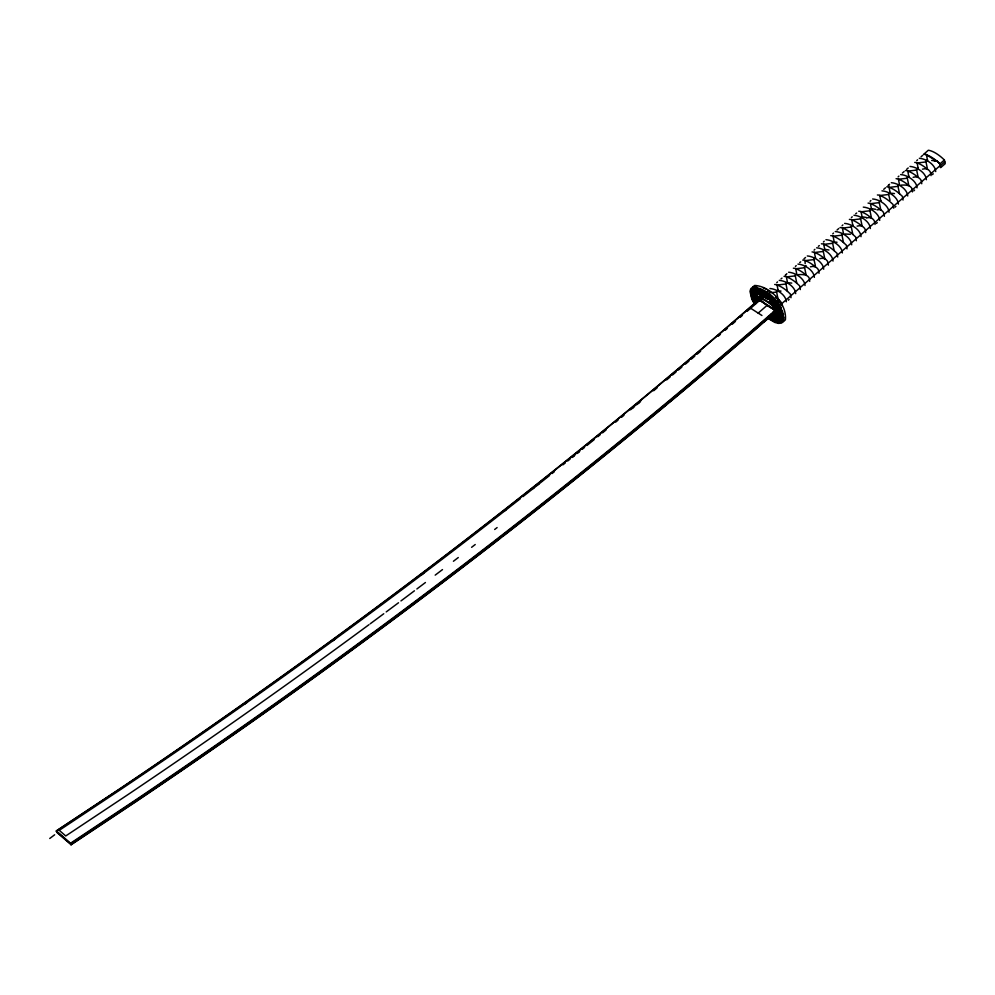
<?xml version="1.0" encoding="UTF-8"?>
<svg xmlns="http://www.w3.org/2000/svg" width="995" height="995" viewBox="0 0 995 995"><rect width="100%" height="100%" fill="white"/><g stroke="black" fill="none" stroke-linecap="round" stroke-linejoin="round"><path stroke-width="1.49" d="M760.951 294.843C755.79 293.115 759.347 291.759 763.302 294.221L763.19 294.881M755.79 292.891C757.382 295.627 762.095 294.172 755.653 291.672L755.678 293.724M774.272 312.666L777.393 313.462L776.249 308.574L772.543 305.216A30.037 12.363 48.9 0 0 759.956 297.58L756.834 296.796L757.406 299.234C755.193 300.241 751.536 295.826 752.742 293.413L751.449 290.826L752.319 288.936M774.719 304.955L773.811 304.657L777.344 305.726L778.301 303.413M768.314 296.522L763.488 294.047L762.929 294.918L760.752 295.005L758.526 293.848M770.13 296.958L771.386 296.062M764.073 296.672L766.262 295.44L765.677 295.963C764.011 297.679 760.367 293.065 762.842 297.891L763.426 297.368L762.556 294.906L761.971 295.416M782.592 320.726C784.483 305.54 768.215 288.873 753.476 288.077M783.451 319.557L780.764 322.181L777.99 322.467L774.483 321.584L768.351 318.077M783.575 316.883L779.184 310.726L776.846 309.594L780.926 317.256L783.252 319.296L783.674 317.94M783.426 321.559C785.154 305.701 768.463 287.916 752.73 287.157L750.802 288.687L749.981 291.348L751.81 299.221L754.347 303.91M760.74 294.619L763.115 294.756M757.22 294.445L755.864 294.843L757.531 297.219L756.063 294.184L757.12 294.595M777.431 304.184L776.747 304.308M755.404 293.699L755.416 295.602L757.531 297.219M776.747 282.717L777.53 281.896M786.075 274.57L786.858 273.762M795.415 266.436L796.199 265.615M805.527 257.481L803.985 258.812M814.084 250.155L814.868 249.347M823.425 242.021L824.208 241.2M832.753 233.887L833.536 233.066M838.797 228.489L837.044 230.019M842.093 225.741L842.877 224.932M851.434 217.606L852.217 216.786M870.103 201.326L870.886 200.517M885.475 187.794L883.722 189.324M888.771 185.058L889.555 184.237M898.112 176.911L898.895 176.103M904.144 171.526L902.39 173.043M908.224 167.956L906.681 169.287M916.781 160.643L917.564 159.822M922.813 155.245L921.071 156.775M788.338 300.241L789.122 299.42M876.458 223.427L877.242 222.619M895.127 207.159L895.91 206.338M913.796 190.878L914.579 190.057M932.464 174.598L933.248 173.789M940.126 165.593L781.411 303.948M778.239 319.233L778.811 317.815L778.09 316.92L777.306 317.604M754.994 303.972C752.668 299.719 749.558 294.483 751.635 289.533L754.086 287.791C756.486 293.115 762.668 293.848 767.22 296.311C770.839 298.052 770.13 302.107 771.2 303.674C774.831 294.483 758.165 294.607 755.143 287.667L754.086 287.791M755.827 289.433L754.596 287.07M756.921 287.182L755.143 287.667L755.69 288.6M751.872 291.286L752.394 292.157M757.916 297.891L755.516 296.983A2.836 1.169 48.9 0 1 754.235 294.508L754.023 291.261L754.658 293.836L753.849 294.843A2.836 1.169 48.9 0 0 755.118 297.331L757.531 298.239M751.113 294.756L753.078 293.04M757.27 290.552L758.65 289.358L763.389 291.746M752.543 295.503L753.078 296.361M757.929 292.804L758.886 292.679M755.852 303.624L752.531 298.251L755.752 300.167L757.717 300.241M753.911 297.057L753.874 298.413M757.332 296.361L762.842 297.891M755.827 299.234L757.717 299.383L756.996 299.594M760.64 296.983L761.237 296.473L759.148 295.95M762.779 295.602L763.824 295.503L763.24 296.012M757.406 299.234L758.265 299.756L760.217 298.04L760.665 299.968L763.75 302.754A28.78 11.84 48.9 0 0 769.968 307.268M765.789 294.632L766.759 293.774M763.936 296.585L765.441 295.353M766.672 292.368L766.56 291.585L767.829 295.614L763.973 290.751M766.909 295.341L767.22 294.644M767.63 295.789L767.095 293.363L764.67 292.095M767.394 298.326C769.894 298.649 766.299 299.172 765.677 295.963M770.105 298.264L774.172 299.246M768.065 299.072L770.217 299.196L769.956 302.057L782.393 311.485M769.222 299.47L770.217 299.196M770.988 299.271L772.468 299.806M769.856 301.709L770.528 301.162L769.956 302.057M769.931 301.672L770.777 301M770.379 303.04L771.299 301.933L771.001 300.241M771.2 303.674L772.182 302.828M781.125 307.903L775.553 307.069L773.028 304.793L773.811 304.109M776.61 305.565L777.344 305.726M778.09 304.918L778.102 303.587L779.719 305.851M939.914 163.889L944.392 159.984A24.937 10.261 48.9 0 0 928.335 150.245L923.857 154.15A24.937 10.261 48.9 0 1 939.914 163.889L940.772 167.558L945.25 163.653L944.392 159.984M783.426 314.296C783.898 314.32 779.172 310.602 776.896 308.786L777.53 307.455M940.337 165.73L944.827 161.824M776.896 308.786L783.625 314.121M775.453 312.194L774.757 312.243M776.846 309.594L778.053 309.756M771.784 316.149L770.727 315.477L776.921 319.196L778.264 318.985M777.655 310.092L778.525 310.117M771.585 316.323L772.518 316.646M783.625 317.467L781.262 315.564L779.184 310.726M773.463 316.46L774.744 315.987L773.463 316.46L771.821 315.39M783.252 319.296L778.973 316.808L777.083 312.828L778.662 312.343L778.239 310.539M771.448 314.868L775.379 315.465L774.508 312.579M777.381 316.261L779.172 316.634L775.379 315.465M778.563 315.241L777.99 314.656M772.319 316.82L775.379 318.425M775.192 318.599L776.921 319.196M778.762 318.773L778.861 318.014M778.948 318.599L776.523 319.544L770.54 315.651M778.774 316.982L782.145 318.935M782.742 320.539L771.436 315.738M752.755 286.983L754.695 285.453C770.416 286.212 787.12 303.985 785.391 319.855L781.498 323.101L778.575 323.4L774.881 322.467L767.307 317.99M49.75 838.486L54.65 834.78M757.021 294.619L757.568 294.172L755.69 292.443M855.712 213.738L856.683 213.029M818.375 246.287L819.333 245.578M799.694 262.568L800.664 261.859M781.025 278.849L781.995 278.14M71.13 844.755L56.939 832.492L56.329 830.962L120.557 788.264A5785.987 4169.1 -13.1 0 0 758.762 299.694L776 310.316A5809.842 4186.288 -13.1 0 1 135.208 800.838L70.869 843.623L71.13 844.755L135.482 801.982M56.329 830.962L120.843 788.401A5786.51 4169.473 -13.1 0 0 759.11 299.781M56.615 831.099L70.545 843.238L134.885 800.465A5809.357 4185.94 -13.1 0 0 775.615 309.967M70.869 844.631L135.208 801.858A5809.357 4185.94 -13.1 0 0 500.187 538.133M888 185.567L888.921 184.983M785.304 275.093L786.224 274.508M755.404 290.95L753.824 291.435L752.12 289.11M778.836 318.723L776.722 319.37M924.081 154.287L926.37 154.486L927.564 160.581L927.39 159.847M914.741 162.421L917.029 162.633L918.223 168.715L918.062 167.981M905.4 170.555L907.701 170.767L908.895 176.849L908.721 176.115M896.072 178.702L898.361 178.901L899.555 184.995M886.732 186.836L889.02 187.048L890.214 193.129L894.455 193.577M877.391 194.97L879.692 195.182L880.886 201.264L880.712 200.53M940.399 167.496L939.69 163.752L936.755 160.792L931.681 160.469M868.063 203.117L870.351 203.316L871.545 209.41L871.371 208.676L875.662 209.298M931.059 175.63C931.32 170.742 927.129 167.558 922.464 169.162M858.722 211.251L861.011 211.462L862.217 217.544L862.043 216.81L866.322 217.445M921.731 183.764C921.979 178.876 917.788 175.692 913.136 177.297M849.382 219.385L851.683 219.596L852.877 225.678L852.703 224.945M912.39 191.911C912.763 184.983 906.37 184.772 900.972 185.145M840.054 227.532L842.342 227.731L843.536 233.825M903.05 200.045L902.353 196.313L899.505 193.714A22.562 9.278 48.9 0 0 889.107 187.408L898 186.339L899.505 193.714M830.713 235.666L833.002 235.877L834.208 241.959L837.031 242.258M893.721 208.179L893.012 204.448L890.164 201.848M821.385 243.8L823.673 244.011L824.867 250.093L824.693 249.359L828.984 249.994M884.381 216.325C884.592 212.159 881.234 208.365 877.043 209.883M812.044 251.946L814.333 252.145L815.527 258.24L815.365 257.506M875.04 224.46C875.301 219.572 871.11 216.388 866.458 217.992M802.704 260.081L805.005 260.292L805.166 263.625M865.712 232.594C865.973 227.706 861.782 224.522 857.118 226.126M793.376 268.215L795.664 268.426L796.858 274.508M856.372 240.74L855.663 236.997L852.814 234.41A22.562 9.278 48.9 0 0 842.429 228.104L851.322 227.034L852.814 234.41M784.035 276.361L786.324 276.56L787.518 282.655L791.759 283.102M847.031 248.874L846.335 245.143L843.486 242.544A22.562 9.278 48.9 0 0 833.089 236.238L841.994 235.168L843.486 242.544M774.695 284.495L776.995 284.707L778.189 290.789L781.013 291.087M837.703 257.008L836.994 253.277L834.146 250.678A22.562 9.278 48.9 0 0 823.76 244.372L832.653 243.315L834.146 250.678M828.362 265.155C828.624 260.267 824.432 257.071 819.768 258.688M819.034 273.289C819.283 268.401 815.092 265.217 810.44 266.822M809.694 281.423C810.067 274.508 803.674 274.284 798.276 274.657M800.353 289.57L799.657 285.826L796.808 283.239A22.562 9.278 48.9 0 0 786.411 276.933L795.303 275.864L796.808 283.239M791.025 297.704L790.316 293.973L787.468 291.373A22.562 9.278 48.9 0 0 777.083 285.067L785.975 283.998L787.468 291.373M781.684 305.838L780.975 302.107L778.127 299.507A22.562 9.278 48.9 0 0 775.428 297.343M755.217 293.873L755.877 293.55M770.118 292.654L776.635 292.144L778.127 299.507M771.598 303.338L772.642 302.816L771.386 298.935M782.033 321.062C777.481 322.392 773.04 319.669 769.433 317.131M781.635 321.41L775.366 320.813L768.177 316.559M781.448 321.572L775.167 320.987L769.048 317.48M775.801 301.149L771.647 299.694L770.292 298.09L773.973 299.408M919.318 158.292C926.183 158.74 935.312 164.66 935.723 171.563M909.977 166.439C916.843 166.874 925.972 172.794 926.395 179.697M900.649 174.573C907.502 175.008 916.644 180.928 917.054 187.844M891.309 182.707C898.174 183.155 907.303 189.075 907.726 195.978M881.968 190.853C888.833 191.289 897.975 197.209 898.385 204.112M872.64 198.988C879.505 199.423 888.635 205.343 889.045 212.258M863.299 207.122C870.165 207.569 879.294 213.49 879.717 220.392M853.959 215.268C860.824 215.704 869.966 221.624 870.376 228.527M844.631 223.402C851.496 223.838 860.625 229.758 861.036 236.673M835.29 231.536C842.156 231.984 851.285 237.904 851.708 244.807M825.949 239.683C832.815 240.118 841.957 246.039 842.367 252.941M816.621 247.817C823.487 248.252 832.616 254.173 833.026 261.088M807.281 255.951C814.146 256.399 823.275 262.319 823.698 269.222M797.953 264.098C804.806 264.533 813.947 270.453 814.358 277.356M788.612 272.232C795.478 272.667 804.607 278.588 805.03 285.503M779.272 280.366C786.137 280.814 795.279 286.734 795.689 293.637M769.943 288.513C776.809 288.948 785.938 294.868 786.348 301.771M926.009 161.924L917.116 162.993A22.562 9.278 48.9 0 1 927.514 169.299L925.847 161.19M916.681 170.07L907.776 171.128A22.562 9.278 48.9 0 1 918.174 177.433L916.507 169.337M907.34 178.204L898.448 179.274A22.562 9.278 48.9 0 1 908.833 185.58L907.166 177.471M890.04 200.455L888.672 194.485L879.779 195.542A22.562 9.278 48.9 0 1 889.269 201.089M879.331 202.619L870.438 203.689A22.562 9.278 48.9 0 1 880.824 209.995L879.157 201.885M870.003 210.753L861.098 211.823A22.562 9.278 48.9 0 1 871.496 218.129L869.829 210.02M860.663 218.9L851.77 219.957A22.562 9.278 48.9 0 1 862.155 226.263L860.488 218.166M823.313 251.449L814.42 252.519A22.562 9.278 48.9 0 1 824.818 258.824L823.151 250.715M815.353 265.553L813.985 259.583L805.079 260.653A22.562 9.278 48.9 0 1 815.477 266.958M804.644 267.73L795.751 268.787A22.562 9.278 48.9 0 1 806.137 275.093L804.47 266.996M934.33 161.09L936.755 160.792M850.302 234.335L844.954 233.974M754.123 291.212L755.404 290.565L753.812 287.754M757.568 300.614L755.367 300.502L752.531 298.251M775.764 315.116L771.846 314.519M773.836 311.771L776.411 312.43L775.515 308.574L772.443 305.788A28.78 11.84 48.9 0 0 760.391 298.475L757.817 297.828L758.265 299.756M775.764 320.465L779.272 321.36M775.938 311.36L776.262 311.447A5809.842 4186.288 -13.1 0 1 135.482 801.982M778.227 306.821L780.217 307.418M926.457 154.859L936.842 161.165M771.436 313.835L772.53 314.184L772.854 313.114M774.272 310.154L776.237 310.962M756.822 301.908L756.411 302.642M776.747 308.139L782.692 311.908M763.041 287.63L765.715 288.973M777.107 319.034L771.125 315.129M770.068 307.38L775.117 310.253L759.695 300.39A5787.231 4169.995 -13.1 0 1 747.021 311.41M760.118 291.411L761.324 292.107M773.115 300.03L774.297 300.714M775.192 300.788L776.834 302.02M757.73 297.045L756.1 296.05M779.383 317.691L781.585 319.171M777.829 308.748L778.637 309.246M757.245 296.796L757.954 297.231M756.859 297.132L757.568 297.58M767.891 294.483L760.789 291.448L757.444 288.973M767.307 294.993L759.011 291.249L755.541 287.331M759.645 291.137L758.364 290.192M758.675 291.995L757.382 291.05M764.757 291.933L765.814 292.617M754.919 298.699L755.976 299.433M767.829 290.465L769.956 291.97M769.632 316.97L771.747 318.462M781.946 319.109L783.065 319.905M761.934 315.502L749.832 307.729L750.043 308.649M761.784 290.055L762.468 290.552M783.451 319.121L777.456 311.224L777.879 313.027M768.762 295.279L768.314 294.358M56.466 831.521L71.006 844.195M775.329 304.084L776.162 304.831C778.351 304.967 774.707 299.532 774.098 301.958L774.259 302.803M768.028 295.453L770.491 297.928M778.14 310.452L778.786 311.074M763.774 290.913L767.021 294.806M753.613 287.928L755.205 290.739M773.289 311.634L775.565 315.291L777.58 316.087L776.125 313.276M777.903 317.094L778.662 318.189M777.704 317.268L778.563 318.947M756.125 286.821L756.809 287.692M776.908 312.592L777.63 313.524M776.324 313.102L777.779 315.925M767.207 293.015L767.692 293.674M751.934 289.271L753.625 291.61M777.966 300.042L781.199 304.569M777.269 312.654L779.172 316.634M769.21 297.393L769.657 298.09M754.994 288.077L755.69 289.396M755.678 303.375L752.158 295.702L751.536 291.448M766.175 294.284C764.483 292.717 758.862 287.443 757.668 290.204M781.05 312.517L781.51 313.5M755.615 295.428L755.205 293.935M779.371 302.231L778.351 299.483L778.513 300.216M777.058 302.455L777.344 303.562M897.838 185.605L898 186.339M890.052 192.396L890.214 193.129M888.498 193.751L888.672 194.485M851.16 226.3L851.322 227.034M841.82 234.434L841.994 235.168M832.479 242.581L832.653 243.315M813.811 258.849L813.985 259.583M806.025 265.64L806.199 266.374M795.142 275.13L795.303 275.864M785.801 283.264L785.975 283.998M778.015 290.055L778.189 290.789M776.461 291.411L776.635 292.144M776.933 307.977L778.078 312.853M759.695 300.39L759.894 301.224M758.762 299.694L759.023 300.813M752.394 293.649L752.742 295.192M767.356 305.117A5797.828 4177.632 -13.1 0 1 758.14 313.139M497.114 527.574A5797.828 4177.632 -13.1 0 1 494.664 529.477M475.224 544.526A5797.828 4177.632 -13.1 0 1 471.593 547.312M458.272 557.536A5797.828 4177.632 -13.1 0 1 453.421 561.255M442.489 569.588A5797.828 4177.632 -13.1 0 1 435.188 575.135M425.425 582.523A5797.828 4177.632 -13.1 0 1 416.88 588.965M414.43 590.806A5797.828 4177.632 -13.1 0 1 400.96 600.918M398.51 602.759A5797.828 4177.632 -13.1 0 1 386.222 611.913M383.759 613.741A5797.828 4177.632 -13.1 0 1 370.202 623.79M368.958 624.698A5797.828 4177.632 -13.1 0 1 127.87 794.657L65.732 835.962L59.265 830.34L121.353 789.06A5787.231 4169.995 -13.1 0 0 520.46 498.57M742.407 315.403A5787.231 4169.995 -13.1 0 1 740.093 317.405M735.467 321.397A5787.231 4169.995 -13.1 0 1 731.997 324.395M727.357 328.375A5787.231 4169.995 -13.1 0 1 725.032 330.377M720.392 334.357A5787.231 4169.995 -13.1 0 1 718.067 336.347M700.592 351.247A5787.231 4169.995 -13.1 0 1 697.085 354.22M694.746 356.21A5787.231 4169.995 -13.1 0 1 691.239 359.183M688.901 361.16A5787.231 4169.995 -13.1 0 1 685.381 364.133M681.861 367.093A5787.231 4169.995 -13.1 0 1 678.341 370.065M675.991 372.03A5787.231 4169.995 -13.1 0 1 672.471 375.003M670.12 376.968A5787.231 4169.995 -13.1 0 1 666.588 379.928M657.148 387.814A5787.231 4169.995 -13.1 0 1 653.615 390.761M640.593 401.57A5787.231 4169.995 -13.1 0 1 638.23 403.522M634.673 406.47A5787.231 4169.995 -13.1 0 1 632.298 408.423M623.977 415.276A5787.231 4169.995 -13.1 0 1 621.601 417.228M618.019 420.164A5787.231 4169.995 -13.1 0 1 615.644 422.116M606.092 429.927A5787.231 4169.995 -13.1 0 1 602.51 432.85M600.122 434.79A5787.231 4169.995 -13.1 0 1 597.721 436.743M594.139 439.653A5787.231 4169.995 -13.1 0 1 586.938 445.486M584.538 447.427A5787.231 4169.995 -13.1 0 1 582.137 449.367M579.737 451.307A5787.231 4169.995 -13.1 0 1 577.336 453.247M574.923 455.188A5787.231 4169.995 -13.1 0 1 572.523 457.128M570.11 459.068A5787.231 4169.995 -13.1 0 1 567.697 460.996M565.297 462.936A5787.231 4169.995 -13.1 0 1 562.884 464.864M554.426 471.63A5787.231 4169.995 -13.1 0 1 552.014 473.558M549.588 475.486A5787.231 4169.995 -13.1 0 1 522.897 496.654M774.794 312.368A5809.357 4185.94 -13.1 0 1 770.18 316.385M767.866 318.388A5809.357 4185.94 -13.1 0 1 763.252 322.405M759.782 325.402A5809.357 4185.94 -13.1 0 1 669.548 401.992M665.991 404.953A5809.357 4185.94 -13.1 0 1 502.599 536.255M638.765 402.95A5785.987 4169.1 -13.1 0 1 636.39 404.915M632.832 407.851A5785.987 4169.1 -13.1 0 1 630.457 409.816M579.102 451.718A5785.987 4169.1 -13.1 0 1 576.702 453.645M574.289 455.586A5785.987 4169.1 -13.1 0 1 571.889 457.526M539.278 483.595A5785.987 4169.1 -13.1 0 1 536.852 485.51M534.427 487.438A5785.987 4169.1 -13.1 0 1 531.989 489.366M506.43 509.49A5785.987 4169.1 -13.1 0 1 503.98 511.405M423.845 573.083A5785.987 4169.1 -13.1 0 1 421.407 574.936M335.477 638.84A5785.987 4169.1 -13.1 0 1 333.002 640.656M246.835 702.532A5785.987 4169.1 -13.1 0 1 244.322 704.311M765.18 297.928A28.78 11.84 48.9 0 1 767.17 298.973M762.879 296.224A30.037 12.363 48.9 0 1 770.155 300.179M775.801 310.067A28.78 11.84 48.9 0 1 772.978 308.898M755.416 295.577A2.836 1.169 48.9 0 1 754.944 294.632M770.404 296.92L770.279 297.567L769.085 296.734L767.916 294.694L769.956 295.577L770.404 296.92M773.923 301.584L773.874 303.139L775.764 305.166C777.543 305.117 775.391 301.435 773.923 301.584"/></g></svg>
